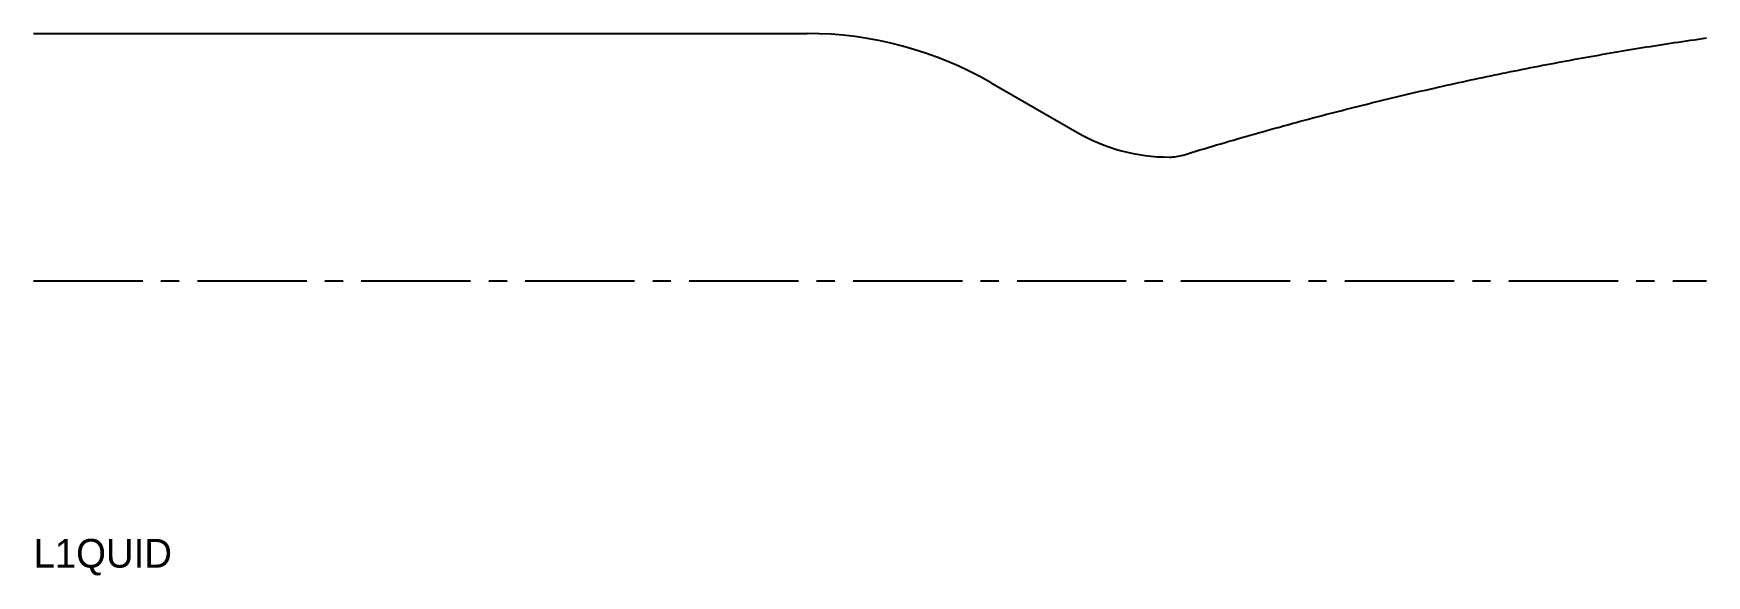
# Model space of a CAD drawing. Header units: millimetres. Extents: x 0 to 292, y -51 to 43.
import ezdxf

# ---------------------------------------------------------------- set-up
doc = ezdxf.new("R2010")
doc.units = ezdxf.units.MM
doc.linetypes.add('CENTER2', pattern=[28.575, 19.05, -3.175, 3.175, -3.175])
doc.layers.get('0').update_dxf_attribs({"color": 1})
doc.layers.add('Dimensions', color=5, linetype='Continuous')
doc.styles.get("Standard").update_dxf_attribs({"font": 'txt', "width": 0.75})

msp = doc.modelspace()

# ---------------------------------------------------------------- linework, layer by layer
for p, q in [((0, 43.068609), (134.847381, 43.068609)), ((166.955576, 34.465244), (181.857041, 25.861879))]:
    msp.add_line(p, q)
at = {"color": 3, "linetype": 'CENTER2'}
msp.add_line((0, 0), (291.648506, 0), dxfattribs=at)
for centre, radius, start, end in [((134.847381, -21.147781), 64.21639, 60, 90), ((198.007769, 53.835761), 32.301457, 240, 270), ((198.007769, 29.760409), 8.226104, 270, 287.006767)]:
    msp.add_arc(centre, radius, start, end)
msp.add_open_spline([(200.413779, 21.89403), (246.175874, 35.890818), (291.648506, 42.281579)], degree=2)

# ---------------------------------------------------------------- texts
at = {"layer": 'Dimensions', "color": 3}
msp.add_text('L1QUID', height=5, dxfattribs=at).set_placement((0, -50))

doc.saveas('drawing.dxf')
